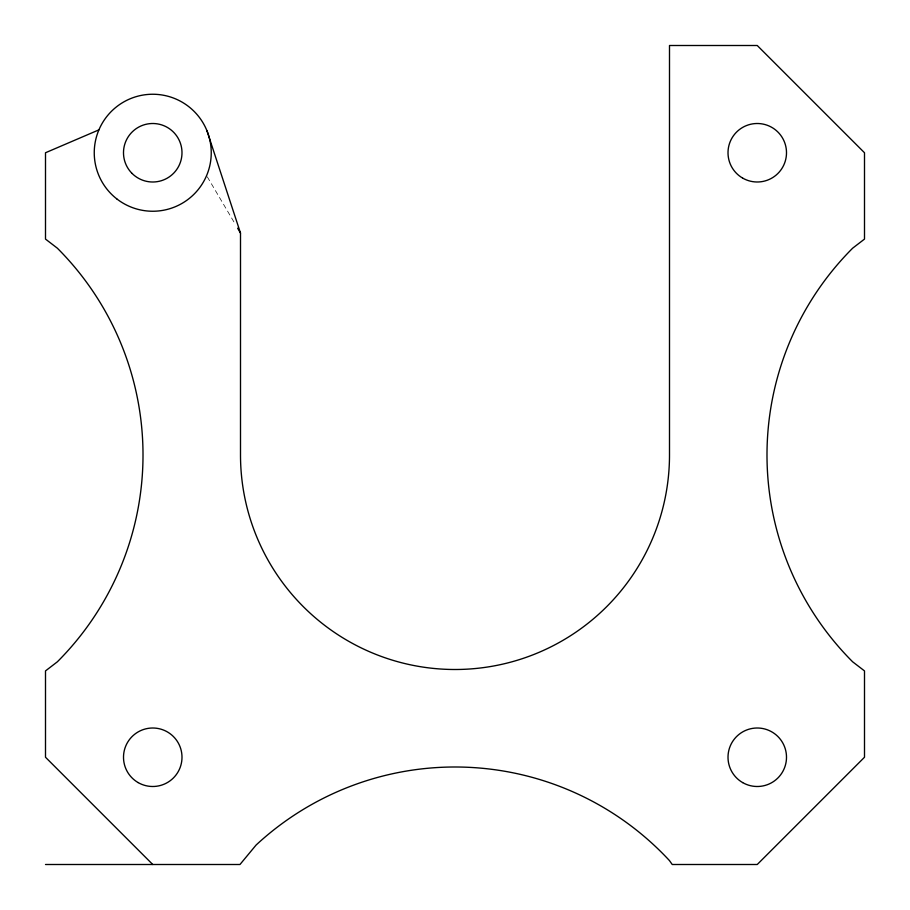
<?xml version="1.0" encoding="UTF-8"?>
<svg xmlns="http://www.w3.org/2000/svg" width="910" height="910" viewBox="0 0 910 910"><rect width="100%" height="100%" fill="white"/><g stroke="black" fill="none" stroke-linecap="round" stroke-linejoin="round"><path stroke-width="0.68" stroke-dasharray="4.55 3.41" d="M207.309 176.847L235.451 224.508"/><path stroke-width="1.36" d="M98.906 129.868L45.5 152.755L45.5 239.091L57.33 248.168A292.497 292.497 0 0 1 57.33 661.832L45.5 670.909L45.5 757.245L152.755 864.5M45.5 864.5L239.967 864.5L256.108 845.026A292.497 292.497 0 0 1 669.476 860.61L672.228 864.5L757.245 864.5L864.5 757.245L864.5 670.909L852.67 661.832A292.497 292.497 0 0 1 852.67 248.168L864.5 239.091L864.5 152.755L757.245 45.5L669.498 45.5L669.498 455A214.498 214.498 0 0 1 455 669.498A214.498 214.498 0 0 1 240.502 455L240.502 233.074L207.002 130.858M237.612 228.182L240.502 233.074M138.127 782.577A29.245 29.245 0 0 0 182 757.245A29.245 29.245 0 0 0 138.127 731.924A29.245 29.245 0 0 0 138.127 782.577M742.628 782.577A29.245 29.245 0 0 0 786.502 757.245A29.245 29.245 0 0 0 742.628 731.924A29.245 29.245 0 0 0 742.628 782.577M132.064 173.435A29.245 29.245 0 0 0 180.999 160.319A29.245 29.245 0 0 0 145.179 124.499A29.245 29.245 0 0 0 132.064 173.435M742.628 178.076A29.245 29.245 0 0 0 786.502 152.755A29.245 29.245 0 0 0 742.628 127.423A29.245 29.245 0 0 0 742.628 178.076M116.719 198.835A58.502 58.502 0 0 0 210.676 160.911A58.502 58.502 0 0 0 130.858 98.496A58.502 58.502 0 0 0 116.719 198.835"/></g></svg>
